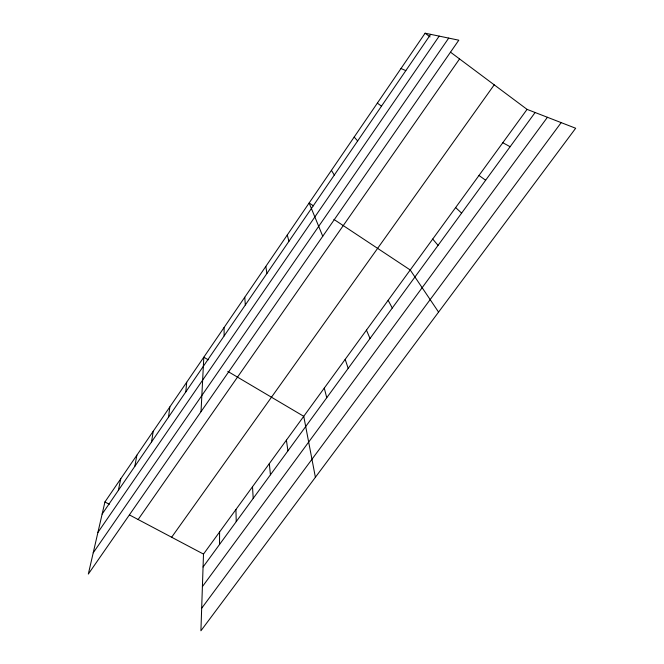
<?xml version="1.0" encoding="UTF-8"?>
<svg xmlns="http://www.w3.org/2000/svg" width="664" height="664" viewBox="0 0 664 664"><rect width="100%" height="100%" fill="white"/><g stroke="black" fill="none" stroke-linecap="round" stroke-linejoin="round"><path stroke-width="1" d="M219.527 544.48L219.593 531.972M527.067 109.377L203.499 554.091L200.91 630.8L575.671 128.252L527.067 109.377L450.59 52.24M201.026 411.663L203.806 357.199L208.264 359.83M185.795 391.909L186.684 382.265M168.531 417.116L169.826 406.949M151.541 441.925L153.226 431.251M134.817 466.352L136.875 455.18M118.35 490.397L120.782 478.744M104.929 501.959L88.329 574.061L458.807 40.197L425.109 33.2L104.929 501.959L109.319 504.283M102.14 514.069L430.662 34.354M97.907 532.453L439.178 36.122M93.226 552.797L448.715 38.097M138.129 519.522L459.554 58.938M171.636 537.242L494.215 84.834M203.068 567.014L535.118 112.507M202.404 586.611L547.426 117.287M201.673 608.249L561.171 122.624M400.99 68.516L405.828 70.616M129.438 514.924L203.499 554.091M502.789 142.735L510.135 146.711M227.802 371.392L303.747 416.311L315.392 477.275M313.425 205.823L309.142 202.985L322.745 236.259M333.926 219.411L410.219 269.974L438.572 312.097M478.985 175.462L485.633 180.234M377.343 103.127L381.501 106.14M425.109 33.2L430.056 36.902M455.629 207.558L461.613 213.119M354.161 137.066L357.664 140.951M432.712 239.057L438.057 245.365M331.436 170.341L334.299 175.064M388.141 300.319L392.275 308.03M366.462 330.108L370.022 338.491M345.18 359.365L348.185 368.379M287.271 234.998L288.94 241.298M324.273 388.091L326.746 397.719M265.816 266.413L266.92 273.452M286.408 440.141L287.927 450.856M269.327 463.613L270.439 474.801M244.759 297.24L245.323 304.992M252.503 486.737L253.208 498.382M235.927 509.52L236.243 521.605M224.092 327.493L224.133 335.934"/></g></svg>
